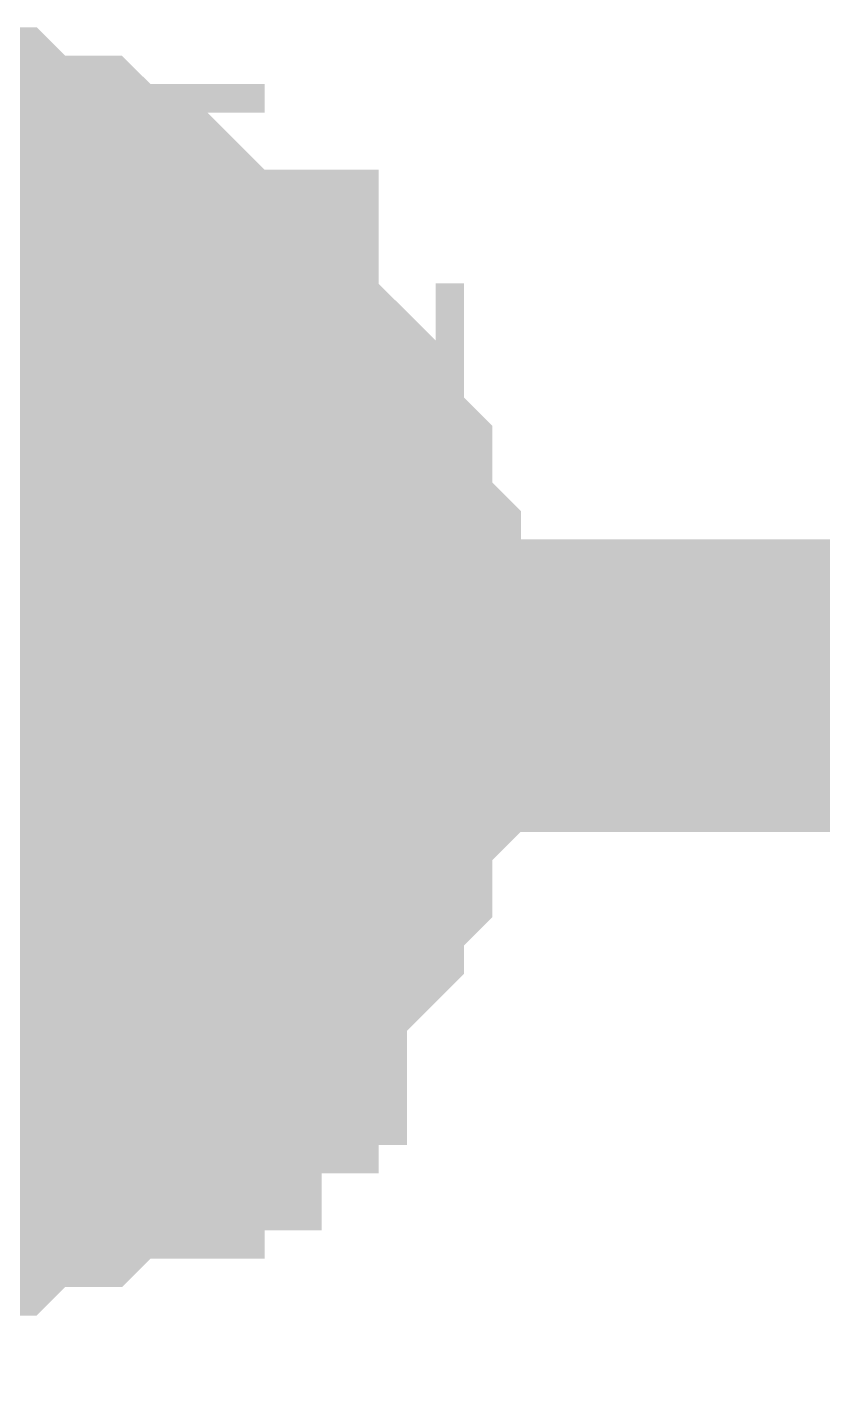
# Model space of a CAD drawing. Header units: inches. Extents: x 0 to 31.5, y 0 to 22.3.
# Drawn here: x 20.4061 to 20.4382, y 18.7709 to 18.8258 of the extents above; entities that cross this region are included whole.
import ezdxf

# ---------------------------------------------------------------- set-up
doc = ezdxf.new("R2010")
doc.units = ezdxf.units.IN
doc.header["$MEASUREMENT"] = 0
doc.layers.add('Sheet', color=255, linetype='Continuous')

msp = doc.modelspace()

# ---------------------------------------------------------------- linework, layer by layer
at = {"layer": 'Sheet'}
for points in [[(20.399442, 18.819932, 0.0118, 0.0118, 0), (20.400591, 18.819932, 0.0118, 0.0118, 0), (20.401739, 18.819932, 0.0118, 0.0118, 0), (20.402887, 18.819932, 0.0118, 0.0118, 0), (20.404035, 18.819932, 0.0118, 0.0118, 0), (20.405184, 18.818783, 0.0118, 0.0118, 0), (20.405184, 18.818783, 0.0118, 0.0118, 0), (20.406332, 18.818783, 0.0118, 0.0118, 0), (20.40748, 18.818783, 0.0118, 0.0118, 0), (20.408629, 18.817635, 0.0118, 0.0118, 0), (20.409777, 18.817635, 0.0118, 0.0118, 0), (20.409777, 18.816486, 0.0118, 0.0118, 0), (20.410925, 18.816486, 0.0118, 0.0118, 0), (20.412073, 18.815338, 0.0118, 0.0118, 0), (20.412073, 18.815338, 0.0118, 0.0118, 0), (20.413222, 18.814189, 0.0118, 0.0118, 0), (20.41437, 18.814189, 0.0118, 0.0118, 0), (20.41437, 18.813041, 0.0118, 0.0118, 0), (20.415518, 18.811892, 0.0118, 0.0118, 0), (20.415518, 18.811892, 0.0118, 0.0118, 0), (20.416667, 18.810744, 0.0118, 0.0118, 0), (20.416667, 18.809595, 0.0118, 0.0118, 0), (20.417815, 18.809595, 0.0118, 0.0118, 0), (20.417815, 18.808447, 0.0118, 0.0118, 0), (20.418963, 18.807298, 0.0118, 0.0118, 0), (20.418963, 18.80615, 0.0118, 0.0118, 0), (20.418963, 18.805001, 0.0118, 0.0118, 0), (20.418963, 18.805001, 0.0118, 0.0118, 0), (20.420112, 18.803852, 0.0118, 0.0118, 0), (20.420112, 18.802704, 0.0118, 0.0118, 0), (20.420112, 18.801555, 0.0118, 0.0118, 0), (20.420112, 18.800407, 0.0118, 0.0118, 0), (20.420112, 18.799258, 0.0118, 0.0118, 0)], [(20.399442, 18.819932, 0.0118, 0.0118, 0), (20.400591, 18.819932, 0.0118, 0.0118, 0), (20.401739, 18.819932, 0.0118, 0.0118, 0), (20.402887, 18.819932, 0.0118, 0.0118, 0), (20.404035, 18.819932, 0.0118, 0.0118, 0), (20.405184, 18.818783, 0.0118, 0.0118, 0), (20.405184, 18.818783, 0.0118, 0.0118, 0), (20.406332, 18.818783, 0.0118, 0.0118, 0), (20.40748, 18.818783, 0.0118, 0.0118, 0), (20.408629, 18.817635, 0.0118, 0.0118, 0), (20.409777, 18.817635, 0.0118, 0.0118, 0), (20.409777, 18.816486, 0.0118, 0.0118, 0), (20.410925, 18.816486, 0.0118, 0.0118, 0), (20.412073, 18.815338, 0.0118, 0.0118, 0), (20.412073, 18.815338, 0.0118, 0.0118, 0), (20.413222, 18.814189, 0.0118, 0.0118, 0), (20.41437, 18.814189, 0.0118, 0.0118, 0), (20.41437, 18.813041, 0.0118, 0.0118, 0), (20.415518, 18.811892, 0.0118, 0.0118, 0), (20.415518, 18.811892, 0.0118, 0.0118, 0), (20.416667, 18.810744, 0.0118, 0.0118, 0), (20.416667, 18.809595, 0.0118, 0.0118, 0), (20.417815, 18.809595, 0.0118, 0.0118, 0), (20.417815, 18.808447, 0.0118, 0.0118, 0), (20.418963, 18.807298, 0.0118, 0.0118, 0), (20.418963, 18.80615, 0.0118, 0.0118, 0), (20.418963, 18.805001, 0.0118, 0.0118, 0), (20.418963, 18.805001, 0.0118, 0.0118, 0), (20.420112, 18.803852, 0.0118, 0.0118, 0), (20.420112, 18.802704, 0.0118, 0.0118, 0), (20.420112, 18.801555, 0.0118, 0.0118, 0), (20.420112, 18.800407, 0.0118, 0.0118, 0), (20.420112, 18.799258, 0.0118, 0.0118, 0)], [(20.399442, 18.819932, 0.0118, 0.0118, 0), (20.400591, 18.819932, 0.0118, 0.0118, 0), (20.401739, 18.819932, 0.0118, 0.0118, 0), (20.402887, 18.819932, 0.0118, 0.0118, 0), (20.404035, 18.819932, 0.0118, 0.0118, 0), (20.405184, 18.818783, 0.0118, 0.0118, 0), (20.405184, 18.818783, 0.0118, 0.0118, 0), (20.406332, 18.818783, 0.0118, 0.0118, 0), (20.40748, 18.818783, 0.0118, 0.0118, 0), (20.408629, 18.817635, 0.0118, 0.0118, 0), (20.409777, 18.817635, 0.0118, 0.0118, 0), (20.409777, 18.816486, 0.0118, 0.0118, 0), (20.410925, 18.816486, 0.0118, 0.0118, 0), (20.412073, 18.815338, 0.0118, 0.0118, 0), (20.412073, 18.815338, 0.0118, 0.0118, 0), (20.413222, 18.814189, 0.0118, 0.0118, 0), (20.41437, 18.814189, 0.0118, 0.0118, 0), (20.41437, 18.813041, 0.0118, 0.0118, 0), (20.415518, 18.811892, 0.0118, 0.0118, 0), (20.415518, 18.811892, 0.0118, 0.0118, 0), (20.416667, 18.810744, 0.0118, 0.0118, 0), (20.416667, 18.809595, 0.0118, 0.0118, 0), (20.417815, 18.809595, 0.0118, 0.0118, 0), (20.417815, 18.808447, 0.0118, 0.0118, 0), (20.418963, 18.807298, 0.0118, 0.0118, 0), (20.418963, 18.80615, 0.0118, 0.0118, 0), (20.418963, 18.805001, 0.0118, 0.0118, 0), (20.418963, 18.805001, 0.0118, 0.0118, 0), (20.420112, 18.803852, 0.0118, 0.0118, 0), (20.420112, 18.802704, 0.0118, 0.0118, 0), (20.420112, 18.801555, 0.0118, 0.0118, 0), (20.420112, 18.800407, 0.0118, 0.0118, 0), (20.420112, 18.799258, 0.0118, 0.0118, 0)], [(20.399442, 18.819932, 0.0118, 0.0118, 0), (20.400591, 18.819932, 0.0118, 0.0118, 0), (20.401739, 18.819932, 0.0118, 0.0118, 0), (20.402887, 18.819932, 0.0118, 0.0118, 0), (20.404035, 18.819932, 0.0118, 0.0118, 0), (20.405184, 18.818783, 0.0118, 0.0118, 0), (20.405184, 18.818783, 0.0118, 0.0118, 0), (20.406332, 18.818783, 0.0118, 0.0118, 0), (20.40748, 18.818783, 0.0118, 0.0118, 0), (20.408629, 18.817635, 0.0118, 0.0118, 0), (20.409777, 18.817635, 0.0118, 0.0118, 0), (20.409777, 18.816486, 0.0118, 0.0118, 0), (20.410925, 18.816486, 0.0118, 0.0118, 0), (20.412073, 18.815338, 0.0118, 0.0118, 0), (20.412073, 18.815338, 0.0118, 0.0118, 0), (20.413222, 18.814189, 0.0118, 0.0118, 0), (20.41437, 18.814189, 0.0118, 0.0118, 0), (20.41437, 18.813041, 0.0118, 0.0118, 0), (20.415518, 18.811892, 0.0118, 0.0118, 0), (20.415518, 18.811892, 0.0118, 0.0118, 0), (20.416667, 18.810744, 0.0118, 0.0118, 0), (20.416667, 18.809595, 0.0118, 0.0118, 0), (20.417815, 18.809595, 0.0118, 0.0118, 0), (20.417815, 18.808447, 0.0118, 0.0118, 0), (20.418963, 18.807298, 0.0118, 0.0118, 0), (20.418963, 18.80615, 0.0118, 0.0118, 0), (20.418963, 18.805001, 0.0118, 0.0118, 0), (20.418963, 18.805001, 0.0118, 0.0118, 0), (20.420112, 18.803852, 0.0118, 0.0118, 0), (20.420112, 18.802704, 0.0118, 0.0118, 0), (20.420112, 18.801555, 0.0118, 0.0118, 0), (20.420112, 18.800407, 0.0118, 0.0118, 0), (20.420112, 18.799258, 0.0118, 0.0118, 0)], [(20.404035, 18.819932, 0.0039, 0.0039, 0), (20.405184, 18.818783, 0.0039, 0.0039, 0), (20.405184, 18.818783, 0.0039, 0.0039, 0), (20.406332, 18.818783, 0.0039, 0.0039, 0), (20.40748, 18.818783, 0.0039, 0.0039, 0), (20.408629, 18.817635, 0.0039, 0.0039, 0), (20.409777, 18.817635, 0.0039, 0.0039, 0), (20.409777, 18.816486, 0.0039, 0.0039, 0), (20.410925, 18.816486, 0.0039, 0.0039, 0), (20.412073, 18.815338, 0.0039, 0.0039, 0), (20.412073, 18.815338, 0.0039, 0.0039, 0), (20.413222, 18.814189, 0.0039, 0.0039, 0), (20.41437, 18.814189, 0.0039, 0.0039, 0), (20.41437, 18.813041, 0.0039, 0.0039, 0), (20.415518, 18.811892, 0.0039, 0.0039, 0), (20.415518, 18.811892, 0.0039, 0.0039, 0), (20.416667, 18.810744, 0.0039, 0.0039, 0), (20.416667, 18.809595, 0.0039, 0.0039, 0), (20.417815, 18.809595, 0.0039, 0.0039, 0), (20.417815, 18.808447, 0.0039, 0.0039, 0), (20.418963, 18.807298, 0.0039, 0.0039, 0), (20.418963, 18.80615, 0.0039, 0.0039, 0), (20.418963, 18.805001, 0.0039, 0.0039, 0), (20.418963, 18.805001, 0.0039, 0.0039, 0), (20.420112, 18.803852, 0.0039, 0.0039, 0), (20.420112, 18.802704, 0.0039, 0.0039, 0), (20.420112, 18.801555, 0.0039, 0.0039, 0), (20.420112, 18.800407, 0.0039, 0.0039, 0), (20.420112, 18.799258, 0.0039, 0.0039, 0)], [(20.404035, 18.819932, 0.0039, 0.0039, 0), (20.405184, 18.818783, 0.0039, 0.0039, 0), (20.405184, 18.818783, 0.0039, 0.0039, 0), (20.406332, 18.818783, 0.0039, 0.0039, 0), (20.40748, 18.818783, 0.0039, 0.0039, 0), (20.408629, 18.817635, 0.0039, 0.0039, 0), (20.409777, 18.817635, 0.0039, 0.0039, 0), (20.409777, 18.816486, 0.0039, 0.0039, 0), (20.410925, 18.816486, 0.0039, 0.0039, 0), (20.412073, 18.815338, 0.0039, 0.0039, 0), (20.412073, 18.815338, 0.0039, 0.0039, 0), (20.413222, 18.814189, 0.0039, 0.0039, 0), (20.41437, 18.814189, 0.0039, 0.0039, 0), (20.41437, 18.813041, 0.0039, 0.0039, 0), (20.415518, 18.811892, 0.0039, 0.0039, 0), (20.415518, 18.811892, 0.0039, 0.0039, 0), (20.416667, 18.810744, 0.0039, 0.0039, 0), (20.416667, 18.809595, 0.0039, 0.0039, 0), (20.417815, 18.809595, 0.0039, 0.0039, 0), (20.417815, 18.808447, 0.0039, 0.0039, 0), (20.418963, 18.807298, 0.0039, 0.0039, 0), (20.418963, 18.80615, 0.0039, 0.0039, 0), (20.418963, 18.805001, 0.0039, 0.0039, 0), (20.418963, 18.805001, 0.0039, 0.0039, 0), (20.420112, 18.803852, 0.0039, 0.0039, 0), (20.420112, 18.802704, 0.0039, 0.0039, 0), (20.420112, 18.801555, 0.0039, 0.0039, 0), (20.420112, 18.800407, 0.0039, 0.0039, 0), (20.420112, 18.799258, 0.0039, 0.0039, 0)], [(20.404035, 18.819932, 0.0039, 0.0039, 0), (20.405184, 18.818783, 0.0039, 0.0039, 0), (20.405184, 18.818783, 0.0039, 0.0039, 0), (20.406332, 18.818783, 0.0039, 0.0039, 0), (20.40748, 18.818783, 0.0039, 0.0039, 0), (20.408629, 18.817635, 0.0039, 0.0039, 0), (20.409777, 18.817635, 0.0039, 0.0039, 0), (20.409777, 18.816486, 0.0039, 0.0039, 0), (20.410925, 18.816486, 0.0039, 0.0039, 0), (20.412073, 18.815338, 0.0039, 0.0039, 0), (20.412073, 18.815338, 0.0039, 0.0039, 0), (20.413222, 18.814189, 0.0039, 0.0039, 0), (20.41437, 18.814189, 0.0039, 0.0039, 0), (20.41437, 18.813041, 0.0039, 0.0039, 0), (20.415518, 18.811892, 0.0039, 0.0039, 0), (20.415518, 18.811892, 0.0039, 0.0039, 0), (20.416667, 18.810744, 0.0039, 0.0039, 0), (20.416667, 18.809595, 0.0039, 0.0039, 0), (20.417815, 18.809595, 0.0039, 0.0039, 0), (20.417815, 18.808447, 0.0039, 0.0039, 0), (20.418963, 18.807298, 0.0039, 0.0039, 0), (20.418963, 18.80615, 0.0039, 0.0039, 0), (20.418963, 18.805001, 0.0039, 0.0039, 0), (20.418963, 18.805001, 0.0039, 0.0039, 0), (20.420112, 18.803852, 0.0039, 0.0039, 0), (20.420112, 18.802704, 0.0039, 0.0039, 0), (20.420112, 18.801555, 0.0039, 0.0039, 0), (20.420112, 18.800407, 0.0039, 0.0039, 0), (20.420112, 18.799258, 0.0039, 0.0039, 0)], [(20.404035, 18.819932, 0.0039, 0.0039, 0), (20.405184, 18.818783, 0.0039, 0.0039, 0), (20.405184, 18.818783, 0.0039, 0.0039, 0), (20.406332, 18.818783, 0.0039, 0.0039, 0), (20.40748, 18.818783, 0.0039, 0.0039, 0), (20.408629, 18.817635, 0.0039, 0.0039, 0), (20.409777, 18.817635, 0.0039, 0.0039, 0), (20.409777, 18.816486, 0.0039, 0.0039, 0), (20.410925, 18.816486, 0.0039, 0.0039, 0), (20.412073, 18.815338, 0.0039, 0.0039, 0), (20.412073, 18.815338, 0.0039, 0.0039, 0), (20.413222, 18.814189, 0.0039, 0.0039, 0), (20.41437, 18.814189, 0.0039, 0.0039, 0), (20.41437, 18.813041, 0.0039, 0.0039, 0), (20.415518, 18.811892, 0.0039, 0.0039, 0), (20.415518, 18.811892, 0.0039, 0.0039, 0), (20.416667, 18.810744, 0.0039, 0.0039, 0), (20.416667, 18.809595, 0.0039, 0.0039, 0), (20.417815, 18.809595, 0.0039, 0.0039, 0), (20.417815, 18.808447, 0.0039, 0.0039, 0), (20.418963, 18.807298, 0.0039, 0.0039, 0), (20.418963, 18.80615, 0.0039, 0.0039, 0), (20.418963, 18.805001, 0.0039, 0.0039, 0), (20.418963, 18.805001, 0.0039, 0.0039, 0), (20.420112, 18.803852, 0.0039, 0.0039, 0), (20.420112, 18.802704, 0.0039, 0.0039, 0), (20.420112, 18.801555, 0.0039, 0.0039, 0), (20.420112, 18.800407, 0.0039, 0.0039, 0), (20.420112, 18.799258, 0.0039, 0.0039, 0)], [(20.420112, 18.799258, 0.0118, 0.0118, 0), (20.420112, 18.79811, 0.0118, 0.0118, 0), (20.420112, 18.796961, 0.0118, 0.0118, 0), (20.420112, 18.796961, 0.0118, 0.0118, 0), (20.420112, 18.795813, 0.0118, 0.0118, 0), (20.418963, 18.794664, 0.0118, 0.0118, 0), (20.418963, 18.793516, 0.0118, 0.0118, 0), (20.418963, 18.792367, 0.0118, 0.0118, 0), (20.418963, 18.792367, 0.0118, 0.0118, 0), (20.417815, 18.791219, 0.0118, 0.0118, 0), (20.417815, 18.79007, 0.0118, 0.0118, 0), (20.416667, 18.788922, 0.0118, 0.0118, 0), (20.416667, 18.788922, 0.0118, 0.0118, 0), (20.415518, 18.787773, 0.0118, 0.0118, 0), (20.415518, 18.786624, 0.0118, 0.0118, 0), (20.41437, 18.786624, 0.0118, 0.0118, 0), (20.41437, 18.785476, 0.0118, 0.0118, 0), (20.413222, 18.785476, 0.0118, 0.0118, 0), (20.412073, 18.784327, 0.0118, 0.0118, 0), (20.412073, 18.783179, 0.0118, 0.0118, 0), (20.410925, 18.783179, 0.0118, 0.0118, 0), (20.409777, 18.783179, 0.0118, 0.0118, 0), (20.409777, 18.78203, 0.0118, 0.0118, 0), (20.408629, 18.78203, 0.0118, 0.0118, 0), (20.40748, 18.780882, 0.0118, 0.0118, 0), (20.406332, 18.780882, 0.0118, 0.0118, 0), (20.405184, 18.780882, 0.0118, 0.0118, 0), (20.405184, 18.780882, 0.0118, 0.0118, 0), (20.404035, 18.779733, 0.0118, 0.0118, 0), (20.402887, 18.779733, 0.0118, 0.0118, 0), (20.401739, 18.779733, 0.0118, 0.0118, 0), (20.400591, 18.779733, 0.0118, 0.0118, 0), (20.399442, 18.779733, 0.0118, 0.0118, 0)], [(20.399442, 18.699336, 0.0118, 0.0118, 0), (20.399442, 18.799258, 0.0118, 0.0118, 0), (20.89895, 18.799258, 0.0118, 0.0118, 0)], [(20.420112, 18.799258, 0.0118, 0.0118, 0), (20.420112, 18.79811, 0.0118, 0.0118, 0), (20.420112, 18.796961, 0.0118, 0.0118, 0), (20.420112, 18.796961, 0.0118, 0.0118, 0), (20.420112, 18.795813, 0.0118, 0.0118, 0), (20.418963, 18.794664, 0.0118, 0.0118, 0), (20.418963, 18.793516, 0.0118, 0.0118, 0), (20.418963, 18.792367, 0.0118, 0.0118, 0), (20.418963, 18.792367, 0.0118, 0.0118, 0), (20.417815, 18.791219, 0.0118, 0.0118, 0), (20.417815, 18.79007, 0.0118, 0.0118, 0), (20.416667, 18.788922, 0.0118, 0.0118, 0), (20.416667, 18.788922, 0.0118, 0.0118, 0), (20.415518, 18.787773, 0.0118, 0.0118, 0), (20.415518, 18.786624, 0.0118, 0.0118, 0), (20.41437, 18.786624, 0.0118, 0.0118, 0), (20.41437, 18.785476, 0.0118, 0.0118, 0), (20.413222, 18.785476, 0.0118, 0.0118, 0), (20.412073, 18.784327, 0.0118, 0.0118, 0), (20.412073, 18.783179, 0.0118, 0.0118, 0), (20.410925, 18.783179, 0.0118, 0.0118, 0), (20.409777, 18.783179, 0.0118, 0.0118, 0), (20.409777, 18.78203, 0.0118, 0.0118, 0), (20.408629, 18.78203, 0.0118, 0.0118, 0), (20.40748, 18.780882, 0.0118, 0.0118, 0), (20.406332, 18.780882, 0.0118, 0.0118, 0), (20.405184, 18.780882, 0.0118, 0.0118, 0), (20.405184, 18.780882, 0.0118, 0.0118, 0), (20.404035, 18.779733, 0.0118, 0.0118, 0), (20.402887, 18.779733, 0.0118, 0.0118, 0), (20.401739, 18.779733, 0.0118, 0.0118, 0), (20.400591, 18.779733, 0.0118, 0.0118, 0), (20.399442, 18.779733, 0.0118, 0.0118, 0)], [(20.420112, 18.799258, 0.0118, 0.0118, 0), (20.420112, 18.79811, 0.0118, 0.0118, 0), (20.420112, 18.796961, 0.0118, 0.0118, 0), (20.420112, 18.796961, 0.0118, 0.0118, 0), (20.420112, 18.795813, 0.0118, 0.0118, 0), (20.418963, 18.794664, 0.0118, 0.0118, 0), (20.418963, 18.793516, 0.0118, 0.0118, 0), (20.418963, 18.792367, 0.0118, 0.0118, 0), (20.418963, 18.792367, 0.0118, 0.0118, 0), (20.417815, 18.791219, 0.0118, 0.0118, 0), (20.417815, 18.79007, 0.0118, 0.0118, 0), (20.416667, 18.788922, 0.0118, 0.0118, 0), (20.416667, 18.788922, 0.0118, 0.0118, 0), (20.415518, 18.787773, 0.0118, 0.0118, 0), (20.415518, 18.786624, 0.0118, 0.0118, 0), (20.41437, 18.786624, 0.0118, 0.0118, 0), (20.41437, 18.785476, 0.0118, 0.0118, 0), (20.413222, 18.785476, 0.0118, 0.0118, 0), (20.412073, 18.784327, 0.0118, 0.0118, 0), (20.412073, 18.783179, 0.0118, 0.0118, 0), (20.410925, 18.783179, 0.0118, 0.0118, 0), (20.409777, 18.783179, 0.0118, 0.0118, 0), (20.409777, 18.78203, 0.0118, 0.0118, 0), (20.408629, 18.78203, 0.0118, 0.0118, 0), (20.40748, 18.780882, 0.0118, 0.0118, 0), (20.406332, 18.780882, 0.0118, 0.0118, 0), (20.405184, 18.780882, 0.0118, 0.0118, 0), (20.405184, 18.780882, 0.0118, 0.0118, 0), (20.404035, 18.779733, 0.0118, 0.0118, 0), (20.402887, 18.779733, 0.0118, 0.0118, 0), (20.401739, 18.779733, 0.0118, 0.0118, 0), (20.400591, 18.779733, 0.0118, 0.0118, 0), (20.399442, 18.779733, 0.0118, 0.0118, 0)], [(20.420112, 18.799258, 0.0118, 0.0118, 0), (20.420112, 18.79811, 0.0118, 0.0118, 0), (20.420112, 18.796961, 0.0118, 0.0118, 0), (20.420112, 18.796961, 0.0118, 0.0118, 0), (20.420112, 18.795813, 0.0118, 0.0118, 0), (20.418963, 18.794664, 0.0118, 0.0118, 0), (20.418963, 18.793516, 0.0118, 0.0118, 0), (20.418963, 18.792367, 0.0118, 0.0118, 0), (20.418963, 18.792367, 0.0118, 0.0118, 0), (20.417815, 18.791219, 0.0118, 0.0118, 0), (20.417815, 18.79007, 0.0118, 0.0118, 0), (20.416667, 18.788922, 0.0118, 0.0118, 0), (20.416667, 18.788922, 0.0118, 0.0118, 0), (20.415518, 18.787773, 0.0118, 0.0118, 0), (20.415518, 18.786624, 0.0118, 0.0118, 0), (20.41437, 18.786624, 0.0118, 0.0118, 0), (20.41437, 18.785476, 0.0118, 0.0118, 0), (20.413222, 18.785476, 0.0118, 0.0118, 0), (20.412073, 18.784327, 0.0118, 0.0118, 0), (20.412073, 18.783179, 0.0118, 0.0118, 0), (20.410925, 18.783179, 0.0118, 0.0118, 0), (20.409777, 18.783179, 0.0118, 0.0118, 0), (20.409777, 18.78203, 0.0118, 0.0118, 0), (20.408629, 18.78203, 0.0118, 0.0118, 0), (20.40748, 18.780882, 0.0118, 0.0118, 0), (20.406332, 18.780882, 0.0118, 0.0118, 0), (20.405184, 18.780882, 0.0118, 0.0118, 0), (20.405184, 18.780882, 0.0118, 0.0118, 0), (20.404035, 18.779733, 0.0118, 0.0118, 0), (20.402887, 18.779733, 0.0118, 0.0118, 0), (20.401739, 18.779733, 0.0118, 0.0118, 0), (20.400591, 18.779733, 0.0118, 0.0118, 0), (20.399442, 18.779733, 0.0118, 0.0118, 0)], [(20.420112, 18.799258, 0.0118, 0.0118, 0), (20.420112, 18.799258, 0.0118, 0.0118, 0), (20.420112, 18.799258, 0.0118, 0.0118, 0), (20.420112, 18.799258, 0.0118, 0.0118, 0), (20.420112, 18.799258, 0.0118, 0.0118, 0), (20.420112, 18.799258, 0.0118, 0.0118, 0), (20.420112, 18.799258, 0.0118, 0.0118, 0), (20.420112, 18.799258, 0.0118, 0.0118, 0), (20.420112, 18.799258, 0.0118, 0.0118, 0), (20.420112, 18.799258, 0.0118, 0.0118, 0), (20.420112, 18.799258, 0.0118, 0.0118, 0), (20.420112, 18.799258, 0.0118, 0.0118, 0), (20.420112, 18.799258, 0.0118, 0.0118, 0), (20.420112, 18.799258, 0.0118, 0.0118, 0), (20.420112, 18.799258, 0.0118, 0.0118, 0), (20.420112, 18.799258, 0.0118, 0.0118, 0), (20.420112, 18.799258, 0.0118, 0.0118, 0), (20.420112, 18.799258, 0.0118, 0.0118, 0), (20.420112, 18.799258, 0.0118, 0.0118, 0), (20.420112, 18.799258, 0.0118, 0.0118, 0), (20.420112, 18.799258, 0.0118, 0.0118, 0), (20.420112, 18.799258, 0.0118, 0.0118, 0), (20.420112, 18.799258, 0.0118, 0.0118, 0), (20.420112, 18.799258, 0.0118, 0.0118, 0), (20.420112, 18.799258, 0.0118, 0.0118, 0), (20.420112, 18.799258, 0.0118, 0.0118, 0), (20.420112, 18.799258, 0.0118, 0.0118, 0), (20.420112, 18.799258, 0.0118, 0.0118, 0), (20.420112, 18.799258, 0.0118, 0.0118, 0), (20.420112, 18.799258, 0.0118, 0.0118, 0), (20.420112, 18.799258, 0.0118, 0.0118, 0), (20.420112, 18.799258, 0.0118, 0.0118, 0), (20.420112, 18.799258, 0.0118, 0.0118, 0)], [(20.420112, 18.799258, 0.0118, 0.0118, 0), (20.420112, 18.799258, 0.0118, 0.0118, 0)], [(20.420112, 18.799258, 0.0118, 0.0118, 0), (20.420112, 18.799258, 0.0118, 0.0118, 0), (20.420112, 18.799258, 0.0118, 0.0118, 0), (20.420112, 18.799258, 0.0118, 0.0118, 0), (20.420112, 18.799258, 0.0118, 0.0118, 0), (20.420112, 18.799258, 0.0118, 0.0118, 0), (20.420112, 18.799258, 0.0118, 0.0118, 0), (20.420112, 18.799258, 0.0118, 0.0118, 0), (20.420112, 18.799258, 0.0118, 0.0118, 0), (20.420112, 18.799258, 0.0118, 0.0118, 0), (20.420112, 18.799258, 0.0118, 0.0118, 0), (20.420112, 18.799258, 0.0118, 0.0118, 0), (20.420112, 18.799258, 0.0118, 0.0118, 0), (20.420112, 18.799258, 0.0118, 0.0118, 0), (20.420112, 18.799258, 0.0118, 0.0118, 0), (20.420112, 18.799258, 0.0118, 0.0118, 0), (20.420112, 18.799258, 0.0118, 0.0118, 0), (20.420112, 18.799258, 0.0118, 0.0118, 0), (20.420112, 18.799258, 0.0118, 0.0118, 0), (20.420112, 18.799258, 0.0118, 0.0118, 0), (20.420112, 18.799258, 0.0118, 0.0118, 0), (20.420112, 18.799258, 0.0118, 0.0118, 0), (20.420112, 18.799258, 0.0118, 0.0118, 0), (20.420112, 18.799258, 0.0118, 0.0118, 0), (20.420112, 18.799258, 0.0118, 0.0118, 0), (20.420112, 18.799258, 0.0118, 0.0118, 0), (20.420112, 18.799258, 0.0118, 0.0118, 0), (20.420112, 18.799258, 0.0118, 0.0118, 0), (20.420112, 18.799258, 0.0118, 0.0118, 0), (20.420112, 18.799258, 0.0118, 0.0118, 0), (20.420112, 18.799258, 0.0118, 0.0118, 0), (20.420112, 18.799258, 0.0118, 0.0118, 0), (20.420112, 18.799258, 0.0118, 0.0118, 0)], [(20.420112, 18.799258, 0.0118, 0.0118, 0), (20.420112, 18.799258, 0.0118, 0.0118, 0)], [(20.420112, 18.799258, 0.0118, 0.0118, 0), (20.420112, 18.799258, 0.0118, 0.0118, 0), (20.420112, 18.799258, 0.0118, 0.0118, 0), (20.420112, 18.799258, 0.0118, 0.0118, 0), (20.420112, 18.799258, 0.0118, 0.0118, 0), (20.420112, 18.799258, 0.0118, 0.0118, 0), (20.420112, 18.799258, 0.0118, 0.0118, 0), (20.420112, 18.799258, 0.0118, 0.0118, 0), (20.420112, 18.799258, 0.0118, 0.0118, 0), (20.420112, 18.799258, 0.0118, 0.0118, 0), (20.420112, 18.799258, 0.0118, 0.0118, 0), (20.420112, 18.799258, 0.0118, 0.0118, 0), (20.420112, 18.799258, 0.0118, 0.0118, 0), (20.420112, 18.799258, 0.0118, 0.0118, 0), (20.420112, 18.799258, 0.0118, 0.0118, 0), (20.420112, 18.799258, 0.0118, 0.0118, 0), (20.420112, 18.799258, 0.0118, 0.0118, 0), (20.420112, 18.799258, 0.0118, 0.0118, 0), (20.420112, 18.799258, 0.0118, 0.0118, 0), (20.420112, 18.799258, 0.0118, 0.0118, 0), (20.420112, 18.799258, 0.0118, 0.0118, 0), (20.420112, 18.799258, 0.0118, 0.0118, 0), (20.420112, 18.799258, 0.0118, 0.0118, 0), (20.420112, 18.799258, 0.0118, 0.0118, 0), (20.420112, 18.799258, 0.0118, 0.0118, 0), (20.420112, 18.799258, 0.0118, 0.0118, 0), (20.420112, 18.799258, 0.0118, 0.0118, 0), (20.420112, 18.799258, 0.0118, 0.0118, 0), (20.420112, 18.799258, 0.0118, 0.0118, 0), (20.420112, 18.799258, 0.0118, 0.0118, 0), (20.420112, 18.799258, 0.0118, 0.0118, 0), (20.420112, 18.799258, 0.0118, 0.0118, 0), (20.420112, 18.799258, 0.0118, 0.0118, 0)], [(20.420112, 18.799258, 0.0118, 0.0118, 0), (20.420112, 18.799258, 0.0118, 0.0118, 0)], [(20.420112, 18.799258, 0.0118, 0.0118, 0), (20.420112, 18.799258, 0.0118, 0.0118, 0), (20.420112, 18.799258, 0.0118, 0.0118, 0), (20.420112, 18.799258, 0.0118, 0.0118, 0), (20.420112, 18.799258, 0.0118, 0.0118, 0), (20.420112, 18.799258, 0.0118, 0.0118, 0), (20.420112, 18.799258, 0.0118, 0.0118, 0), (20.420112, 18.799258, 0.0118, 0.0118, 0), (20.420112, 18.799258, 0.0118, 0.0118, 0), (20.420112, 18.799258, 0.0118, 0.0118, 0), (20.420112, 18.799258, 0.0118, 0.0118, 0), (20.420112, 18.799258, 0.0118, 0.0118, 0), (20.420112, 18.799258, 0.0118, 0.0118, 0), (20.420112, 18.799258, 0.0118, 0.0118, 0), (20.420112, 18.799258, 0.0118, 0.0118, 0), (20.420112, 18.799258, 0.0118, 0.0118, 0), (20.420112, 18.799258, 0.0118, 0.0118, 0), (20.420112, 18.799258, 0.0118, 0.0118, 0), (20.420112, 18.799258, 0.0118, 0.0118, 0), (20.420112, 18.799258, 0.0118, 0.0118, 0), (20.420112, 18.799258, 0.0118, 0.0118, 0), (20.420112, 18.799258, 0.0118, 0.0118, 0), (20.420112, 18.799258, 0.0118, 0.0118, 0), (20.420112, 18.799258, 0.0118, 0.0118, 0), (20.420112, 18.799258, 0.0118, 0.0118, 0), (20.420112, 18.799258, 0.0118, 0.0118, 0), (20.420112, 18.799258, 0.0118, 0.0118, 0), (20.420112, 18.799258, 0.0118, 0.0118, 0), (20.420112, 18.799258, 0.0118, 0.0118, 0), (20.420112, 18.799258, 0.0118, 0.0118, 0), (20.420112, 18.799258, 0.0118, 0.0118, 0), (20.420112, 18.799258, 0.0118, 0.0118, 0), (20.420112, 18.799258, 0.0118, 0.0118, 0)], [(20.420112, 18.799258, 0.0118, 0.0118, 0), (20.420112, 18.799258, 0.0118, 0.0118, 0)], [(20.420112, 18.799258, 0.0039, 0.0039, 0), (20.420112, 18.79811, 0.0039, 0.0039, 0), (20.420112, 18.796961, 0.0039, 0.0039, 0), (20.420112, 18.796961, 0.0039, 0.0039, 0), (20.420112, 18.795813, 0.0039, 0.0039, 0), (20.418963, 18.794664, 0.0039, 0.0039, 0), (20.418963, 18.793516, 0.0039, 0.0039, 0), (20.418963, 18.792367, 0.0039, 0.0039, 0), (20.418963, 18.792367, 0.0039, 0.0039, 0), (20.417815, 18.791219, 0.0039, 0.0039, 0), (20.417815, 18.79007, 0.0039, 0.0039, 0), (20.416667, 18.788922, 0.0039, 0.0039, 0), (20.416667, 18.788922, 0.0039, 0.0039, 0), (20.415518, 18.787773, 0.0039, 0.0039, 0), (20.415518, 18.786624, 0.0039, 0.0039, 0), (20.41437, 18.786624, 0.0039, 0.0039, 0), (20.41437, 18.785476, 0.0039, 0.0039, 0), (20.413222, 18.785476, 0.0039, 0.0039, 0), (20.412073, 18.784327, 0.0039, 0.0039, 0), (20.412073, 18.783179, 0.0039, 0.0039, 0), (20.410925, 18.783179, 0.0039, 0.0039, 0), (20.409777, 18.783179, 0.0039, 0.0039, 0), (20.409777, 18.78203, 0.0039, 0.0039, 0), (20.408629, 18.78203, 0.0039, 0.0039, 0), (20.40748, 18.780882, 0.0039, 0.0039, 0), (20.406332, 18.780882, 0.0039, 0.0039, 0), (20.405184, 18.780882, 0.0039, 0.0039, 0), (20.405184, 18.780882, 0.0039, 0.0039, 0), (20.404035, 18.779733, 0.0039, 0.0039, 0)], [(20.420112, 18.799258, 0.0039, 0.0039, 0), (20.420112, 18.79811, 0.0039, 0.0039, 0), (20.420112, 18.796961, 0.0039, 0.0039, 0), (20.420112, 18.796961, 0.0039, 0.0039, 0), (20.420112, 18.795813, 0.0039, 0.0039, 0), (20.418963, 18.794664, 0.0039, 0.0039, 0), (20.418963, 18.793516, 0.0039, 0.0039, 0), (20.418963, 18.792367, 0.0039, 0.0039, 0), (20.418963, 18.792367, 0.0039, 0.0039, 0), (20.417815, 18.791219, 0.0039, 0.0039, 0), (20.417815, 18.79007, 0.0039, 0.0039, 0), (20.416667, 18.788922, 0.0039, 0.0039, 0), (20.416667, 18.788922, 0.0039, 0.0039, 0), (20.415518, 18.787773, 0.0039, 0.0039, 0), (20.415518, 18.786624, 0.0039, 0.0039, 0), (20.41437, 18.786624, 0.0039, 0.0039, 0), (20.41437, 18.785476, 0.0039, 0.0039, 0), (20.413222, 18.785476, 0.0039, 0.0039, 0), (20.412073, 18.784327, 0.0039, 0.0039, 0), (20.412073, 18.783179, 0.0039, 0.0039, 0), (20.410925, 18.783179, 0.0039, 0.0039, 0), (20.409777, 18.783179, 0.0039, 0.0039, 0), (20.409777, 18.78203, 0.0039, 0.0039, 0), (20.408629, 18.78203, 0.0039, 0.0039, 0), (20.40748, 18.780882, 0.0039, 0.0039, 0), (20.406332, 18.780882, 0.0039, 0.0039, 0), (20.405184, 18.780882, 0.0039, 0.0039, 0), (20.405184, 18.780882, 0.0039, 0.0039, 0), (20.404035, 18.779733, 0.0039, 0.0039, 0)], [(20.420112, 18.799258, 0.0039, 0.0039, 0), (20.420112, 18.79811, 0.0039, 0.0039, 0), (20.420112, 18.796961, 0.0039, 0.0039, 0), (20.420112, 18.796961, 0.0039, 0.0039, 0), (20.420112, 18.795813, 0.0039, 0.0039, 0), (20.418963, 18.794664, 0.0039, 0.0039, 0), (20.418963, 18.793516, 0.0039, 0.0039, 0), (20.418963, 18.792367, 0.0039, 0.0039, 0), (20.418963, 18.792367, 0.0039, 0.0039, 0), (20.417815, 18.791219, 0.0039, 0.0039, 0), (20.417815, 18.79007, 0.0039, 0.0039, 0), (20.416667, 18.788922, 0.0039, 0.0039, 0), (20.416667, 18.788922, 0.0039, 0.0039, 0), (20.415518, 18.787773, 0.0039, 0.0039, 0), (20.415518, 18.786624, 0.0039, 0.0039, 0), (20.41437, 18.786624, 0.0039, 0.0039, 0), (20.41437, 18.785476, 0.0039, 0.0039, 0), (20.413222, 18.785476, 0.0039, 0.0039, 0), (20.412073, 18.784327, 0.0039, 0.0039, 0), (20.412073, 18.783179, 0.0039, 0.0039, 0), (20.410925, 18.783179, 0.0039, 0.0039, 0), (20.409777, 18.783179, 0.0039, 0.0039, 0), (20.409777, 18.78203, 0.0039, 0.0039, 0), (20.408629, 18.78203, 0.0039, 0.0039, 0), (20.40748, 18.780882, 0.0039, 0.0039, 0), (20.406332, 18.780882, 0.0039, 0.0039, 0), (20.405184, 18.780882, 0.0039, 0.0039, 0), (20.405184, 18.780882, 0.0039, 0.0039, 0), (20.404035, 18.779733, 0.0039, 0.0039, 0)], [(20.420112, 18.799258, 0.0039, 0.0039, 0), (20.420112, 18.79811, 0.0039, 0.0039, 0), (20.420112, 18.796961, 0.0039, 0.0039, 0), (20.420112, 18.796961, 0.0039, 0.0039, 0), (20.420112, 18.795813, 0.0039, 0.0039, 0), (20.418963, 18.794664, 0.0039, 0.0039, 0), (20.418963, 18.793516, 0.0039, 0.0039, 0), (20.418963, 18.792367, 0.0039, 0.0039, 0), (20.418963, 18.792367, 0.0039, 0.0039, 0), (20.417815, 18.791219, 0.0039, 0.0039, 0), (20.417815, 18.79007, 0.0039, 0.0039, 0), (20.416667, 18.788922, 0.0039, 0.0039, 0), (20.416667, 18.788922, 0.0039, 0.0039, 0), (20.415518, 18.787773, 0.0039, 0.0039, 0), (20.415518, 18.786624, 0.0039, 0.0039, 0), (20.41437, 18.786624, 0.0039, 0.0039, 0), (20.41437, 18.785476, 0.0039, 0.0039, 0), (20.413222, 18.785476, 0.0039, 0.0039, 0), (20.412073, 18.784327, 0.0039, 0.0039, 0), (20.412073, 18.783179, 0.0039, 0.0039, 0), (20.410925, 18.783179, 0.0039, 0.0039, 0), (20.409777, 18.783179, 0.0039, 0.0039, 0), (20.409777, 18.78203, 0.0039, 0.0039, 0), (20.408629, 18.78203, 0.0039, 0.0039, 0), (20.40748, 18.780882, 0.0039, 0.0039, 0), (20.406332, 18.780882, 0.0039, 0.0039, 0), (20.405184, 18.780882, 0.0039, 0.0039, 0), (20.405184, 18.780882, 0.0039, 0.0039, 0), (20.404035, 18.779733, 0.0039, 0.0039, 0)], [(20.420112, 18.799258, 0.0039, 0.0039, 0), (20.420112, 18.799258, 0.0039, 0.0039, 0), (20.420112, 18.799258, 0.0039, 0.0039, 0), (20.420112, 18.799258, 0.0039, 0.0039, 0), (20.420112, 18.799258, 0.0039, 0.0039, 0), (20.420112, 18.799258, 0.0039, 0.0039, 0), (20.420112, 18.799258, 0.0039, 0.0039, 0), (20.420112, 18.799258, 0.0039, 0.0039, 0), (20.420112, 18.799258, 0.0039, 0.0039, 0), (20.420112, 18.799258, 0.0039, 0.0039, 0), (20.420112, 18.799258, 0.0039, 0.0039, 0), (20.420112, 18.799258, 0.0039, 0.0039, 0), (20.420112, 18.799258, 0.0039, 0.0039, 0), (20.420112, 18.799258, 0.0039, 0.0039, 0), (20.420112, 18.799258, 0.0039, 0.0039, 0), (20.420112, 18.799258, 0.0039, 0.0039, 0), (20.420112, 18.799258, 0.0039, 0.0039, 0), (20.420112, 18.799258, 0.0039, 0.0039, 0), (20.420112, 18.799258, 0.0039, 0.0039, 0), (20.420112, 18.799258, 0.0039, 0.0039, 0), (20.420112, 18.799258, 0.0039, 0.0039, 0), (20.420112, 18.799258, 0.0039, 0.0039, 0), (20.420112, 18.799258, 0.0039, 0.0039, 0), (20.420112, 18.799258, 0.0039, 0.0039, 0), (20.420112, 18.799258, 0.0039, 0.0039, 0), (20.420112, 18.799258, 0.0039, 0.0039, 0), (20.420112, 18.799258, 0.0039, 0.0039, 0), (20.420112, 18.799258, 0.0039, 0.0039, 0), (20.420112, 18.799258, 0.0039, 0.0039, 0), (20.420112, 18.799258, 0.0039, 0.0039, 0), (20.420112, 18.799258, 0.0039, 0.0039, 0), (20.420112, 18.799258, 0.0039, 0.0039, 0), (20.420112, 18.799258, 0.0039, 0.0039, 0)], [(20.420112, 18.799258, 0.0039, 0.0039, 0), (20.420112, 18.799258, 0.0039, 0.0039, 0)], [(20.420112, 18.799258, 0.0039, 0.0039, 0), (20.420112, 18.799258, 0.0039, 0.0039, 0), (20.420112, 18.799258, 0.0039, 0.0039, 0), (20.420112, 18.799258, 0.0039, 0.0039, 0), (20.420112, 18.799258, 0.0039, 0.0039, 0), (20.420112, 18.799258, 0.0039, 0.0039, 0), (20.420112, 18.799258, 0.0039, 0.0039, 0), (20.420112, 18.799258, 0.0039, 0.0039, 0), (20.420112, 18.799258, 0.0039, 0.0039, 0), (20.420112, 18.799258, 0.0039, 0.0039, 0), (20.420112, 18.799258, 0.0039, 0.0039, 0), (20.420112, 18.799258, 0.0039, 0.0039, 0), (20.420112, 18.799258, 0.0039, 0.0039, 0), (20.420112, 18.799258, 0.0039, 0.0039, 0), (20.420112, 18.799258, 0.0039, 0.0039, 0), (20.420112, 18.799258, 0.0039, 0.0039, 0), (20.420112, 18.799258, 0.0039, 0.0039, 0), (20.420112, 18.799258, 0.0039, 0.0039, 0), (20.420112, 18.799258, 0.0039, 0.0039, 0), (20.420112, 18.799258, 0.0039, 0.0039, 0), (20.420112, 18.799258, 0.0039, 0.0039, 0), (20.420112, 18.799258, 0.0039, 0.0039, 0), (20.420112, 18.799258, 0.0039, 0.0039, 0), (20.420112, 18.799258, 0.0039, 0.0039, 0), (20.420112, 18.799258, 0.0039, 0.0039, 0), (20.420112, 18.799258, 0.0039, 0.0039, 0), (20.420112, 18.799258, 0.0039, 0.0039, 0), (20.420112, 18.799258, 0.0039, 0.0039, 0), (20.420112, 18.799258, 0.0039, 0.0039, 0), (20.420112, 18.799258, 0.0039, 0.0039, 0), (20.420112, 18.799258, 0.0039, 0.0039, 0), (20.420112, 18.799258, 0.0039, 0.0039, 0), (20.420112, 18.799258, 0.0039, 0.0039, 0)], [(20.420112, 18.799258, 0.0039, 0.0039, 0), (20.420112, 18.799258, 0.0039, 0.0039, 0)], [(20.420112, 18.799258, 0.0039, 0.0039, 0), (20.420112, 18.799258, 0.0039, 0.0039, 0), (20.420112, 18.799258, 0.0039, 0.0039, 0), (20.420112, 18.799258, 0.0039, 0.0039, 0), (20.420112, 18.799258, 0.0039, 0.0039, 0), (20.420112, 18.799258, 0.0039, 0.0039, 0), (20.420112, 18.799258, 0.0039, 0.0039, 0), (20.420112, 18.799258, 0.0039, 0.0039, 0), (20.420112, 18.799258, 0.0039, 0.0039, 0), (20.420112, 18.799258, 0.0039, 0.0039, 0), (20.420112, 18.799258, 0.0039, 0.0039, 0), (20.420112, 18.799258, 0.0039, 0.0039, 0), (20.420112, 18.799258, 0.0039, 0.0039, 0), (20.420112, 18.799258, 0.0039, 0.0039, 0), (20.420112, 18.799258, 0.0039, 0.0039, 0), (20.420112, 18.799258, 0.0039, 0.0039, 0), (20.420112, 18.799258, 0.0039, 0.0039, 0), (20.420112, 18.799258, 0.0039, 0.0039, 0), (20.420112, 18.799258, 0.0039, 0.0039, 0), (20.420112, 18.799258, 0.0039, 0.0039, 0), (20.420112, 18.799258, 0.0039, 0.0039, 0), (20.420112, 18.799258, 0.0039, 0.0039, 0), (20.420112, 18.799258, 0.0039, 0.0039, 0), (20.420112, 18.799258, 0.0039, 0.0039, 0), (20.420112, 18.799258, 0.0039, 0.0039, 0), (20.420112, 18.799258, 0.0039, 0.0039, 0), (20.420112, 18.799258, 0.0039, 0.0039, 0), (20.420112, 18.799258, 0.0039, 0.0039, 0), (20.420112, 18.799258, 0.0039, 0.0039, 0), (20.420112, 18.799258, 0.0039, 0.0039, 0), (20.420112, 18.799258, 0.0039, 0.0039, 0), (20.420112, 18.799258, 0.0039, 0.0039, 0), (20.420112, 18.799258, 0.0039, 0.0039, 0)], [(20.420112, 18.799258, 0.0039, 0.0039, 0), (20.420112, 18.799258, 0.0039, 0.0039, 0)], [(20.420112, 18.799258, 0.0039, 0.0039, 0), (20.420112, 18.799258, 0.0039, 0.0039, 0), (20.420112, 18.799258, 0.0039, 0.0039, 0), (20.420112, 18.799258, 0.0039, 0.0039, 0), (20.420112, 18.799258, 0.0039, 0.0039, 0), (20.420112, 18.799258, 0.0039, 0.0039, 0), (20.420112, 18.799258, 0.0039, 0.0039, 0), (20.420112, 18.799258, 0.0039, 0.0039, 0), (20.420112, 18.799258, 0.0039, 0.0039, 0), (20.420112, 18.799258, 0.0039, 0.0039, 0), (20.420112, 18.799258, 0.0039, 0.0039, 0), (20.420112, 18.799258, 0.0039, 0.0039, 0), (20.420112, 18.799258, 0.0039, 0.0039, 0), (20.420112, 18.799258, 0.0039, 0.0039, 0), (20.420112, 18.799258, 0.0039, 0.0039, 0), (20.420112, 18.799258, 0.0039, 0.0039, 0), (20.420112, 18.799258, 0.0039, 0.0039, 0), (20.420112, 18.799258, 0.0039, 0.0039, 0), (20.420112, 18.799258, 0.0039, 0.0039, 0), (20.420112, 18.799258, 0.0039, 0.0039, 0), (20.420112, 18.799258, 0.0039, 0.0039, 0), (20.420112, 18.799258, 0.0039, 0.0039, 0), (20.420112, 18.799258, 0.0039, 0.0039, 0), (20.420112, 18.799258, 0.0039, 0.0039, 0), (20.420112, 18.799258, 0.0039, 0.0039, 0), (20.420112, 18.799258, 0.0039, 0.0039, 0), (20.420112, 18.799258, 0.0039, 0.0039, 0), (20.420112, 18.799258, 0.0039, 0.0039, 0), (20.420112, 18.799258, 0.0039, 0.0039, 0), (20.420112, 18.799258, 0.0039, 0.0039, 0), (20.420112, 18.799258, 0.0039, 0.0039, 0), (20.420112, 18.799258, 0.0039, 0.0039, 0), (20.420112, 18.799258, 0.0039, 0.0039, 0)], [(20.420112, 18.799258, 0.0039, 0.0039, 0), (20.420112, 18.799258, 0.0039, 0.0039, 0)]]:
    msp.add_lwpolyline(points, format="xyseb", dxfattribs=at)
msp.add_lwpolyline([(20.39, 18.8, 0.02, 0.02, 1), (20.41, 18.8, 0.02, 0.02, 1)], format="xyseb", close=True, dxfattribs=at)

doc.saveas('drawing.dxf')
